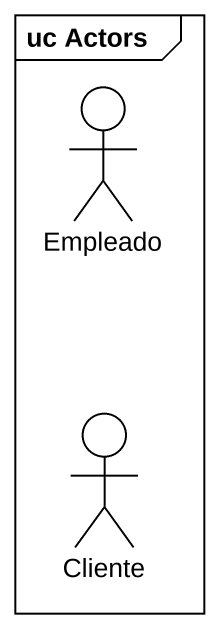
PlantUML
@startuml
mainframe uc Actors
actor Empleado
actor Cliente
@enduml
